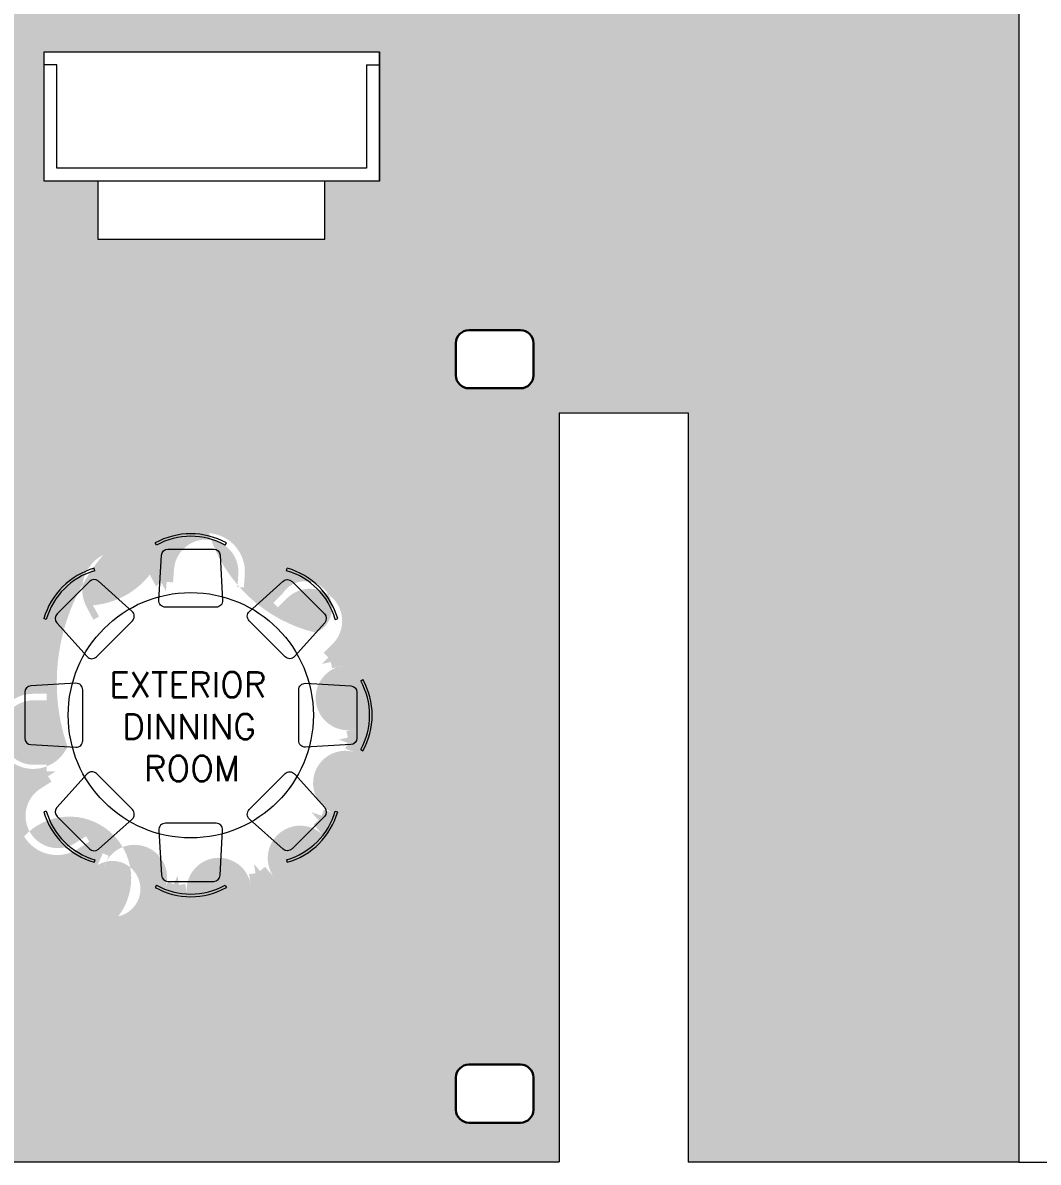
# Model space of a CAD drawing. Header units: metres. Extents: x -44 to 358, y -286 to 66.
# Drawn here: x 48.38 to 56.25, y -91.17 to -82.34 of the extents above; entities that cross this region are included whole.
import ezdxf

# ---------------------------------------------------------------- set-up
doc = ezdxf.new("R2010")
doc.units = ezdxf.units.M
doc.header["$LTSCALE"] = 0.3
for name, color, linetype, lineweight in [('A-WALL', 7, 'Continuous', 30), ('baños', 141, 'Continuous', 0), ('Columnas', 7, 'Continuous', 18), ('MOBILIARIOS', 252, 'Continuous', 0), ('piso', 251, 'Continuous', 18)]:
    doc.layers.add(name, color=color, linetype=linetype, lineweight=lineweight)
doc.layers.add('hatch piso', color=253, linetype='Continuous', lineweight=0, transparency=0.7)
doc.layers.add('pisos', color=253, linetype='Continuous', lineweight=0, transparency=0.1)
doc.layers.add('TEXTOS', color=4, linetype='Continuous')

# ---------------------------------------------------------------- blocks, each defined once
blk = doc.blocks.new('PL BASE 1N NASAS 09')
at = {"layer": 'A-WALL'}
for points in [[(-88.4810712337412, -49.10971880325253), (-88.88107123374107, -49.10971880325253, 0.414213562373095), (-88.9810712337412, -49.2097188032525), (-88.9810712337412, -49.4597188032525, 0.414213562373095), (-88.88107123374107, -49.55971880325252), (-88.4810712337412, -49.55971880325252, 0.414213562373095), (-88.38107123374107, -49.4597188032525), (-88.38107123374107, -49.2097188032525, 0.414213562373095)], [(-88.4810712337412, -54.79758808262478), (-88.88107123374107, -54.79758808262478, 0.414213562373095), (-88.9810712337412, -54.89758808262481), (-88.9810712337412, -55.14758808262481, 0.414213562373095), (-88.88107123374107, -55.24758808262483), (-88.4810712337412, -55.24758808262483, 0.414213562373095), (-88.38107123374107, -55.14758808262481), (-88.38107123374107, -54.89758808262481, 0.414213562373095)]]:
    blk.add_lwpolyline(points, format="xyb", close=True, dxfattribs=at)
at = {"layer": 'piso'}
for p, q in [((-88.18107123374102, -49.7497188032528), (-88.18107123374125, -55.54971880325279)), ((-88.18107123374102, -49.7497188032528), (-87.18107123374102, -49.7497188032528)), ((-87.18107123374102, -49.7497188032528), (-87.18107123374125, -55.55379950964645)), ((-98.05600038232724, -55.54971880325279), (-88.18107123374125, -55.54971880325279)), ((-84.61925049920546, -55.55379950964645), (-87.18107123374125, -55.55379950964645))]:
    blk.add_line(p, q, dxfattribs=at)
at = {"layer": 'pisos'}
blk.add_lwpolyline([(-79.41925049920542, -49.75103855469925), (-80.31925049920551, -49.75103855469925), (-80.31925049920551, -55.25379950964644), (-84.31925049920551, -55.25379950964644), (-84.31925049920551, -35.25379950964644), (-80.31925049920551, -35.25379950964644), (-80.31925049920551, -40.75379950964644), (-79.41925049920542, -40.75379950964644), (-79.41925049920542, -40.45379950964643), (-80.01925049920544, -40.45379950964643), (-80.01925049920544, -34.95379950964643), (-84.61925049920546, -34.95379950964643), (-84.61925049920546, -55.55379950964645), (-80.01925049920544, -55.55379950964645), (-80.01925049920544, -50.05103855469926), (-79.41925049920542, -50.05103855469926), (-79.41925049920542, -49.75103855469925)], dxfattribs=at)
at = {"layer": 'TEXTOS', "insert": (-92.72650502324075, -52.60243669276115), "char_height": 0.195, "width": 3.404876511770499, "attachment_point": 7}
blk.add_mtext('\\pi1.05708;{\\Fromans|c0;EXTERIOR\\P\\pi1.15922;DINNING \\P\\pi1.32637;ROOM}', dxfattribs=at)
blk = doc.blocks.new('A$C74a5ad94')
at = {"layer": 'hatch piso'}
h = blk.add_hatch(dxfattribs=at)
h.set_pattern_fill('AR-BRSTD', color=256, scale=0.002, angle=-90.00000000000001)
h.set_pattern_definition([(270, (1.738522152507926, 199.9565753022005), (0.1354836, -2.178742458197296e-17), []), (0, (1.738522152507926, 199.9565753022005), (0.1354836, 0.2032), [0.1354836, -0.1354836])])
h.paths.add_polyline_path([(46.87643429775204, 21.20141929360636), (44.31461356321648, 21.20141929360636), (44.31461356321626, 15.39457763226542), (43.31461356319829, 15.39457763230899), (43.31461356321654, 21.20007763231192), (33.43966967023368, 21.20007763231192), (33.43966967023363, 20.90007763227855), (38.11461356321644, 20.90007763225232), (38.1146135632228, 0.9000776322654929), (33.43968441463863, 0.900077632259709), (33.43968441462187, 0.6000776322709811), (43.31461356319841, 0.6000776322539423), (43.31461356319863, 6.40550000004356), (44.31461356321648, 6.405499999999989), (44.31461356321626, 0.6014192936063409), (46.87643429775204, 0.6014192936063409)])
h.paths.add_polyline_path([(41.49711483982429, 14.05528881046817), (41.49711483982429, 13.60528881046835), (41.92227321132992, 13.60528881046835), (41.92227321132992, 12.60528881046835), (39.32227321132979, 12.60528881046835), (39.32227321132979, 13.60528881046835), (39.73901226793197, 13.60528881046835), (39.73901226793197, 14.05528881046817)], flags=16)
h.paths.add_polyline_path([(39.42919901734246, 16.54603973742715), (39.42919901734246, 17.54603973742715), (41.1291990173425, 17.54603973742715), (41.1291990173425, 16.54603973742715)], flags=16)
edge = h.paths.add_edge_path(flags=16)
edge.add_arc((42.61461356321644, 15.0945776322657), 0.1000000000000227, 90, 180, ccw=False)
edge.add_line((42.61461356321644, 15.19457763226572), (43.0146135632163, 15.19457763226572))
edge.add_arc((43.01461356321636, 15.09457763226564), 0.1000000000000796, 3.26281224261038e-11, 90.00000000003263, ccw=False)
edge.add_line((43.11461356321644, 15.0945776322657), (43.11461356321641, 14.84457763226573))
edge.add_arc((43.01461356321641, 14.84457763226571), 0.0999999999999801, -90.00000000000819, 8.185452315956354e-12, ccw=False)
edge.add_line((43.01461356321641, 14.74457763226573), (42.61461356321632, 14.74457763226573))
edge.add_arc((42.6146135632163, 14.84457763226573), 0.09999999999999432, 180, 270.00000000001626, ccw=False)
edge.add_line((42.5146135632163, 14.84457763226573), (42.51461356321641, 15.0945776322657))
edge = h.paths.add_edge_path(flags=16)
edge.add_arc((40.30835476608701, 17.94987037421461), 0.25, 0, 360)
edge = h.paths.add_edge_path(flags=16)
edge.add_ellipse((40.77227320685944, 11.86986642399316), major_axis=(0.7999549386161108, 0.008490947165668672), ratio=0.4192585178968346, start_angle=0, end_angle=360)
h.paths.add_polyline_path([(41.92227321132992, 12.25389572658869), (42.72227321137649, 12.25389572658869), (42.72227321137649, 11.45389572654213), (41.92227321132992, 11.45389572654213)], flags=16)
h.paths.add_polyline_path([(39.32227321132979, 12.25389572658869), (39.32227321132979, 11.45389572654213), (38.52227321128322, 11.45389572654213), (38.52227321128322, 12.25389572658869)], flags=16)
h.paths.add_polyline_path([(39.42919901734246, 18.35370101100207), (39.42919901734246, 19.35370101100207), (41.1291990173425, 19.35370101100207), (41.1291990173425, 18.35370101100207)], flags=16)
edge = h.paths.add_edge_path(flags=16)
edge.add_ellipse((40.77227320685944, 9.930211208272368), major_axis=(0.7999549386161108, -0.008490947165668672), ratio=0.4192585178968346, start_angle=0, end_angle=360, ccw=False)
h.paths.add_polyline_path([(41.92227321132992, 10.3461819057234), (42.72227321137649, 10.3461819057234), (42.72227321137649, 9.546181905676832), (41.92227321132992, 9.546181905676832)], flags=16)
h.paths.add_polyline_path([(39.32227321132979, 10.3461819057234), (39.32227321132979, 9.546181905676832), (38.52227321128322, 9.546181905676832), (38.52227321128322, 10.3461819057234)], flags=16)
edge = h.paths.add_edge_path(flags=16)
edge.add_line((42.51461356321653, 20.54244691163831), (42.51461356321644, 20.79244691163825))
edge.add_arc((42.61461356321644, 20.79244691163827), 0.0999999999999801, 89.99999999999193, 180.0000000000081, ccw=False)
edge.add_line((42.61461356321644, 20.89244691163825), (43.01461356321653, 20.89244691163825))
edge.add_arc((43.0146135632165, 20.79244691163831), 0.09999999999993747, -3.26281224261038e-11, 89.99999999998369, ccw=False)
edge.add_line((43.11461356321644, 20.79244691163825), (43.11461356321652, 20.54244691163831))
edge.add_arc((43.01461356321653, 20.54244691163829), 0.0999999999999801, -90.00000000000819, 8.185452315956354e-12, ccw=False)
edge.add_line((43.01461356321653, 20.44244691163831), (42.61461356321644, 20.44244691163831))
edge.add_arc((42.61461356321647, 20.54244691163825), 0.09999999999993747, 179.9999999999674, 269.99999999998374, ccw=False)
h.paths.add_polyline_path([(41.92227321132992, 9.194788821797175), (41.92227321132992, 8.194788821797175), (41.49711483982429, 8.194788821797175), (41.49711483982429, 7.744788821797357), (39.73901226793197, 7.744788821797357), (39.73901226793197, 8.194788821797175), (39.32227321132979, 8.194788821797175), (39.32227321132979, 9.194788821797175)], flags=16)
edge = h.paths.add_edge_path(flags=16)
edge.add_line((42.61461356321632, 7.04550000000026), (43.01461356321641, 7.04550000000026))
edge.add_arc((43.01461356321644, 6.945500000000266), 0.09999999999999432, 0, 90.00000000001631, ccw=False)
edge.add_line((43.11461356321644, 6.945500000000266), (43.11461356321632, 6.695500000000294))
edge.add_arc((43.0146135632163, 6.695500000000294), 0.1000000000000227, -90, 0, ccw=False)
edge.add_line((43.0146135632163, 6.595500000000271), (42.61461356321644, 6.595500000000271))
edge.add_arc((42.61461356321638, 6.695500000000351), 0.1000000000000796, 180.0000000000326, 270.00000000003257, ccw=False)
edge.add_line((42.5146135632163, 6.695500000000294), (42.51461356321641, 6.945500000000266))
edge.add_arc((42.61461356321638, 6.945500000000294), 0.0999999999999659, 90.00000000003263, 180.0000000000163, ccw=False)
edge = h.paths.add_edge_path(flags=0)
edge.add_line((39.71779914608106, 4.741725950439644), (39.67402031170531, 4.769422946230264))
edge.add_line((39.67402031170531, 4.769422946230264), (39.6472881004841, 4.727169083883297))
edge.add_line((39.6472881004841, 4.727169083883297), (39.56278037579065, 4.780633506326012))
edge.add_arc((39.42911931968405, 4.569364194592239), 0.2499999999999819, 57.68021319181359, 237.6802131918136)
edge.add_line((39.29545826357747, 4.358094882858467), (39.37996598827118, 4.304630460415552))
edge.add_line((39.37996598827118, 4.304630460415552), (39.35323377704987, 4.262376598068755))
edge.add_line((39.35323377704987, 4.262376598068755), (39.4072796835413, 4.228184064943207))
edge.add_arc((40.49035827487273, 3.923937840645635), 1.124999999999911, 133.3709649465783, 164.3094841489595, ccw=False)
edge = h.paths.add_edge_path(flags=16)
edge.add_arc((39.23833224085567, 3.933023049725875), 0.2909391300207996, 89.2588743430332, 335.97933893623923, ccw=False)
edge.add_line((39.24209545767366, 4.223937840646585), (39.34209545767391, 4.223937840646556))
edge.add_line((39.34209545767391, 4.223937840646556), (39.34209545767391, 4.173937840646573))
edge.add_line((39.34209545767391, 4.173937840646573), (39.2420954576732, 4.173937840646573))
edge.add_arc((39.24209545767314, 3.923937840646573), 0.25, 89.99999999998371, 269.9999999999902)
edge.add_line((39.24209545767309, 3.673937840646573), (39.34209545767322, 3.673937840646573))
edge.add_line((39.34209545767322, 3.673937840646573), (39.342095457673, 3.623937840646477))
edge.add_line((39.342095457673, 3.623937840646477), (39.41399141327594, 3.623937840646391))
edge.add_line((39.41399141327594, 3.623937840646391), (39.35323377704987, 3.585499083224164))
edge.add_line((39.35323377704987, 3.585499083224164), (39.37996598827118, 3.543245220877367))
edge.add_line((39.37996598827118, 3.543245220877367), (39.2954582635773, 3.489780798434367))
edge.add_arc((39.42911931968405, 3.27851148670068), 0.2499999999999934, 122.3197868082271, 302.3197868081512)
edge.add_line((39.56278037579051, 3.067242174966822), (39.6472881004841, 3.120706597409622))
edge.add_line((39.6472881004841, 3.120706597409622), (39.67402031170531, 3.078452735062655))
edge.add_line((39.67402031170531, 3.078452735062655), (39.58951258701182, 3.024988312619996))
edge.add_arc((39.42394027093667, 3.275159870055219), 0.3000000000000866, 211.2742799023337, 303.49798923904575, ccw=False)
edge.add_arc((39.51884985669349, 2.793679985111396), 0.4790926908531943, -37.75931426553501, 137.1634994422355, ccw=False)
edge.add_arc((39.8522756362193, 2.712717358683363), 0.2171929796369701, 282.0494044415422, 481.7281917725827)
edge.add_line((39.73805597239522, 2.897451380453845), (39.7781188460645, 2.989075428352436))
edge.add_line((39.7781188460645, 2.989075428352436), (39.82393087001407, 2.969043991518021))
edge.add_line((39.82393087001407, 2.969043991518021), (39.7838679963447, 2.877419943619117))
edge.add_arc((40.02409124971371, 2.802792917320701), 0.2515480163176458, -29.977208623414526, 162.7422291662654, ccw=False)
edge.add_line((40.24198823583862, 2.677105575272975), (40.28205110950813, 2.768729623171936))
edge.add_line((40.28205110950813, 2.768729623171936), (40.32786313345758, 2.748698186337265))
edge.add_line((40.32786313345758, 2.748698186337265), (40.35666671932364, 2.814572171135438))
edge.add_line((40.35666671932364, 2.814572171135438), (40.36754460979051, 2.743503894590532))
edge.add_line((40.36754460979051, 2.743503894590532), (40.41696900087692, 2.751068917112235))
edge.add_line((40.41696900087692, 2.751068917112235), (40.43209904591973, 2.652220134939711))
edge.add_arc((40.67715104114367, 2.703568871903386), 0.2503740664505842, 5.569938851973177, 191.8346553073248, ccw=False)
edge.add_line((40.92634295678255, 2.72787036015481), (40.9112129117396, 2.826719142327448))
edge.add_line((40.9112129117396, 2.826719142327448), (40.960637302826, 2.834284164848953))
edge.add_line((40.960637302826, 2.834284164848953), (40.94975941235936, 2.905352441392921))
edge.add_line((40.94975941235936, 2.905352441392921), (40.99694831368134, 2.85111005921857))
edge.add_line((40.99694831368134, 2.85111005921857), (41.03467114643337, 2.883927552864208))
edge.add_line((41.03467114643337, 2.883927552864208), (41.10030613372456, 2.808481887360102))
edge.add_arc((41.30780321194464, 2.950863949569737), 0.2516499336557487, 47.586710559375774, 214.4574572161482, ccw=False)
edge.add_line((41.47753446124358, 3.136656823815144), (41.41189947395247, 3.212102489318823))
edge.add_line((41.41189947395247, 3.212102489318823), (41.4496223067045, 3.244919982964291))
edge.add_line((41.4496223067045, 3.244919982964291), (41.39534633503246, 3.307308763288376))
edge.add_line((41.39534633503246, 3.307308763288376), (41.47326759612639, 3.279622700353627))
edge.add_line((41.47326759612639, 3.279622700353627), (41.49000773299423, 3.326737112348866))
edge.add_line((41.49000773299423, 3.326737112348866), (41.58423655698417, 3.293256838613047))
edge.add_arc((41.65758969151545, 3.532505467873875), 0.2502410616760513, 67.92434522055379, 252.9545688689378, ccw=False)
edge.add_line((41.75163792566372, 3.764400958563868), (41.6574091016733, 3.797881232299829))
edge.add_line((41.6574091016733, 3.797881232299829), (41.67414923854136, 3.844995644295011))
edge.add_line((41.67414923854136, 3.844995644295011), (41.60640252508102, 3.869066607035649))
edge.add_line((41.60640252508102, 3.869066607035649), (41.67652313238665, 3.884945173187077))
edge.add_line((41.67652313238665, 3.884945173187077), (41.66548039290393, 3.933710508259338))
edge.add_line((41.66548039290393, 3.933710508259338), (41.76301106304908, 3.955795987224917))
edge.add_arc((41.67868295476495, 4.193029806124912), 0.2517759215585634, 95.9500134262143, 289.56847427955125, ccw=False)
edge.add_line((41.65258366822223, 4.443449337948266), (41.55505299807743, 4.421363858982801))
edge.add_line((41.55505299807743, 4.421363858982801), (41.54401025859494, 4.470129194055232))
edge.add_line((41.54401025859494, 4.470129194055232), (41.4738896512884, 4.454250627903576))
edge.add_line((41.4738896512884, 4.454250627903576), (41.52465759737851, 4.505158820581386))
edge.add_line((41.52465759737851, 4.505158820581386), (41.48925352474913, 4.540465358803914))
edge.add_line((41.48925352474913, 4.540465358803914), (41.55986660119461, 4.611273504063149))
edge.add_arc((41.38284623804799, 4.787806195175719), 0.2500000000000276, 315.0790306611175, 495.0790306611176)
edge.add_line((41.20582587490134, 4.964338886288289), (41.13521279845628, 4.893530741029423))
edge.add_line((41.13521279845628, 4.893530741029423), (41.0998087258269, 4.92883727925215))
edge.add_line((41.0998087258269, 4.92883727925215), (41.1704218022719, 4.999645424510675))
edge.add_arc((41.34607913272021, 4.888055096422249), 0.2081054998386675, -66.66126001738809, 147.5733142981679, ccw=False)
edge.add_arc((41.69418004694739, 5.813118938347216), 1.147321265390582, 197.4890942626398, 256.61195041888857, ccw=False)
edge.add_arc((40.57867028117488, 5.169072793309539), 0.3000000000000184, -4.056946773256527, 85.94305322670817, ccw=False)
edge.add_line((40.87791854896938, 5.147848415297631), (40.87084375629883, 5.04809899269938))
edge.add_line((40.87084375629883, 5.04809899269938), (40.82096904499969, 5.051636389034485))
edge.add_line((40.82096904499969, 5.051636389034485), (40.82804383767038, 5.151385811632906))
edge.add_arc((40.57867028117499, 5.169072793309823), 0.2499999999999791, 355.9430532266679, 535.9430532266679)
edge.add_line((40.32929672467964, 5.18675977498674), (40.32222193200874, 5.087010352387807))
edge.add_line((40.32222193200874, 5.087010352387807), (40.27234722070961, 5.090547748723139))
edge.add_line((40.27234722070961, 5.090547748723139), (40.26726073091214, 5.018831948138683))
edge.add_line((40.26726073091214, 5.018831948138683), (40.23321676912434, 5.082156801851255))
edge.add_line((40.23321676912434, 5.082156801851255), (40.18917753688771, 5.058480948666585))
edge.add_line((40.18917753688771, 5.058480948666585), (40.14182583051837, 5.146559413140039))
edge.add_arc((39.65208200173601, 5.529563233170336), 0.6217241703426248, 274.5528404303045, 321.9728396393702, ccw=False)
edge.add_line((39.701433508153, 4.909800881294558), (39.74878521452212, 4.821722416821359))
edge.add_line((39.74878521452212, 4.821722416821359), (39.70474598228549, 4.798046563637001))
edge.add_line((39.70474598228549, 4.798046563637001), (39.65739427591635, 4.886125028110172))
edge.add_arc((39.91865285804585, 5.03358333836664), 0.3000000000000281, 117.21733312906969, 209.4410424654766, ccw=False)
edge.add_arc((40.95760202941418, 4.312022033265293), 1.536286398669192, 139.9591478279679, 198.8921358504717)
edge = h.paths.add_edge_path(flags=0)
edge.add_arc((40.49035827485733, 3.92393784064646), 0.6999999999999886, 0, 360)
edge = h.paths.add_edge_path(flags=16)
edge.add_line((42.61461356321644, 1.357630720628009), (43.0146135632163, 1.357630720628009))
edge.add_arc((43.01461356321636, 1.25763072062793), 0.1000000000000796, 3.26281224261038e-11, 90.00000000003263, ccw=False)
edge.add_line((43.11461356321644, 1.257630720627986), (43.11461356321632, 1.007630720627986))
edge.add_arc((43.0146135632163, 1.007630720627986), 0.1000000000000227, -90, 0, ccw=False)
edge.add_line((43.0146135632163, 0.9076307206279637), (42.61461356321644, 0.9076307206279637))
edge.add_arc((42.61461356321638, 1.007630720628043), 0.1000000000000796, 180.0000000000326, 270.00000000003257, ccw=False)
edge.add_line((42.5146135632163, 1.007630720627986), (42.51461356321641, 1.257630720627986))
edge.add_arc((42.61461356321644, 1.257630720627986), 0.1000000000000227, 90, 180, ccw=False)
at = {"layer": 'MOBILIARIOS', "lineweight": -2}
for p, q in [((39.32227321132979, 9.194788821797175), (41.9222732113297, 9.194788821797175)), ((39.32227321132979, 8.194788821797175), (39.32227321132979, 9.194788821797175)), ((41.92227321132992, 9.194788821797175), (41.92227321132992, 8.194788821797175)), ((41.92227321132992, 8.194788821797175), (41.92227321132992, 9.194788821797175)), ((39.42227320536932, 9.094788820307059), (39.32227321132979, 9.094788820307059)), ((39.42227320536932, 8.294788821424646), (39.42227320536932, 9.094788820307059)), ((41.82227321729039, 9.094788820307059), (41.82227321729039, 8.294788821424646)), ((41.82227321729039, 9.094788820307059), (41.92227321132992, 9.094788820307059)), ((41.82227321729039, 8.294788821424646), (39.42227320536932, 8.294788821424646)), ((41.9222732113297, 8.194788821797175), (39.32227321132979, 8.194788821797175))]:
    blk.add_line(p, q, dxfattribs=at)
at = {"layer": 'MOBILIARIOS'}
for p, q in [((40.19313888163026, 5.374637063945016), (40.18342602300675, 5.392120209467436)), ((40.72599822756058, 5.374637063945016), (40.7357110861841, 5.392120209467436)), ((39.71696796429922, 5.177400611978925), (39.71147354174127, 5.196631090931675)), ((41.20216914489157, 5.177400611978925), (41.20766356744957, 5.196631090931675)), ((39.34017950737325, 4.80061215505296), (39.3209490284205, 4.806106577610905)), ((41.57895760181754, 4.80061215505296), (41.59818808077034, 4.806106577610905)), ((41.77619405378368, 4.324441237721913), (41.7936771993061, 4.334154096345429)), ((41.77619405378368, 3.791581891791594), (41.7936771993061, 3.781869033168078)), ((39.34017950737331, 3.315410974460605), (39.3209490284205, 3.309916551902603)), ((41.57895760181754, 3.315410974460605), (41.59818808077029, 3.309916551902603)), ((39.71696796429927, 2.93862251753464), (39.71147354174127, 2.91939203858189)), ((41.20216914489157, 2.93862251753464), (41.20766356744957, 2.91939203858189)), ((40.19313888163026, 2.741386065568491), (40.18342602300675, 2.723902920046072)), ((40.72599822756058, 2.741386065568491), (40.7357110861841, 2.723902920046072))]:
    blk.add_line(p, q, dxfattribs=at)
blk.add_lwpolyline([(39.73901226793197, 7.744788821797357), (41.49711483982429, 7.744788821797357), (41.49711483982429, 8.194788821797175), (39.73901226793197, 8.194788821797175)], close=True, dxfattribs=at)
for points in [[(40.28186787786592, 5.345063652607934), (40.63726923132492, 5.345063652607934, -0.3980502806704841), (40.6871922489853, 5.297837153589086), (40.70663669342969, 4.947837153589063, -0.4305637126590388), (40.65671367576931, 4.895063652607945), (40.26242343342153, 4.895063652607945, -0.4305637126590388), (40.21250041576116, 4.947837153589063), (40.23194486020554, 5.297837153589086, -0.3980502806704841)], [(39.67513864907238, 5.09374817735349), (39.42383194199863, 4.842441470279795, 0.3980502806704841), (39.42192521538163, 4.773746388246906), (39.65566329027388, 4.512509716308585, 0.4305637126590388), (39.72828069500957, 4.51049412022283), (40.00708599912934, 4.789299424342602, 0.4305637126590388), (40.00507040304359, 4.86191682907824), (39.74383373110527, 5.095654903970541, 0.3980502806704841)], [(41.24399846011846, 5.09374817735349), (41.49530516719216, 4.842441470279795, -0.3980502806704841), (41.49721189380921, 4.773746388246906), (41.26347381891691, 4.512509716308585, -0.4305637126590388), (41.19085641418127, 4.51049412022283), (40.91205111006144, 4.789299424342602, -0.4305637126590388), (40.91406670614725, 4.86191682907824), (41.17530337808557, 5.095654903970541, -0.3980502806704841)], [(39.17251646674424, 4.235712241486254), (39.17251646674424, 3.880310888027253, 0.3980502806704841), (39.21974296576309, 3.830387870366877), (39.56974296576311, 3.810943425922488, 0.4305637126590388), (39.62251646674423, 3.860866443582864), (39.62251646674423, 4.255156685930643, 0.4305637126590388), (39.56974296576311, 4.305079703591019), (39.21974296576309, 4.28563525914663, 0.3980502806704841)], [(41.7466206424466, 4.235712241486254), (41.7466206424466, 3.880310888027253, -0.3980502806704841), (41.69939414342775, 3.830387870366877), (41.34939414342773, 3.810943425922488, -0.4305637126590388), (41.29662064244661, 3.860866443582864), (41.29662064244661, 4.255156685930643, -0.4305637126590388), (41.34939414342773, 4.305079703591019), (41.69939414342775, 4.28563525914663, -0.3980502806704841)], [(39.42383194199869, 3.27358165923377), (39.67513864907238, 3.022274952160018, 0.3980502806704841), (39.74383373110527, 3.020368225542967), (40.00507040304365, 3.254106300435268, 0.4305637126590388), (40.0070859991294, 3.326723705170906), (39.72828069500957, 3.605529009290734, 0.4305637126590388), (39.65566329027394, 3.603513413204979), (39.42192521538163, 3.342276741266602, 0.3980502806704841)], [(41.49530516719216, 3.27358165923377), (41.24399846011841, 3.022274952160018, -0.3980502806704841), (41.17530337808557, 3.020368225542967), (40.9140667061472, 3.254106300435268, -0.4305637126590388), (40.91205111006144, 3.326723705170906), (41.19085641418127, 3.605529009290734, -0.4305637126590388), (41.26347381891691, 3.603513413204979), (41.49721189380921, 3.342276741266602, -0.3980502806704841)], [(40.28186787786592, 2.770959476905574), (40.63726923132492, 2.770959476905574, 0.3980502806704841), (40.6871922489853, 2.818185975924422), (40.70663669342969, 3.168185975924445, 0.4305637126590388), (40.65671367576931, 3.220959476905563), (40.26242343342153, 3.220959476905563, 0.4305637126590388), (40.21250041576116, 3.168185975924445), (40.23194486020554, 2.818185975924422, 0.3980502806704841)]]:
    blk.add_lwpolyline(points, format="xyb", close=True, dxfattribs=at)
blk.add_circle((40.45956855459542, 4.058011564756754), 0.95, dxfattribs=at)
for centre, radius, start, end in [((40.45956855459542, 4.895063652607945), 0.5686122742864268, 60.94539590091559, 119.0546040990844), ((40.45956855459542, 4.895063652607945), 0.5486122742864268, 60.94539590091559, 119.0546040990844), ((39.86768334706949, 4.649896772282688), 0.5686122742864268, 105.9453959009162, 164.0546040990857), ((39.86768334706949, 4.649896772282688), 0.5486122742864268, 105.9453959009143, 164.0546040990857), ((41.05145376212135, 4.649896772282688), 0.5486122742864268, 15.94539590091436, 74.05460409908565), ((41.05145376212135, 4.649896772282688), 0.5686122742864268, 15.94539590091436, 74.05460409908386), ((41.29662064244661, 4.058011564756754), 0.5486122742864268, 330.9453959009156, 29.05460409908443), ((41.29662064244661, 4.058011564756754), 0.5686122742864268, 330.9453959009156, 29.05460409908443), ((39.86768334706949, 3.46612635723082), 0.5686122742864268, 195.9453959009143, 254.0546040990839), ((39.86768334706949, 3.46612635723082), 0.5486122742864268, 195.9453959009143, 254.0546040990856), ((41.05145376212135, 3.46612635723082), 0.5486122742864268, 285.9453959009144, 344.0546040990856), ((41.05145376212135, 3.46612635723082), 0.5686122742864268, 285.9453959009161, 344.0546040990856), ((40.45956855459542, 3.220959476905563), 0.5486122742864268, 240.9453959009156, 299.0546040990844), ((40.45956855459542, 3.220959476905563), 0.5686122742864268, 240.9453959009156, 299.0546040990844)]:
    blk.add_arc(centre, radius, start, end, dxfattribs=at)
at = {"layer": 'baños'}
blk.add_blockref('PL BASE 1N NASAS 09', (131.4956847969575, 56.14979643551814), dxfattribs=at)

msp = doc.modelspace()

# ---------------------------------------------------------------- block references
at = {"layer": 'Columnas', "ltscale": 0.2}
msp.add_blockref('A$C74a5ad94', (9.227254350587735, -91.76556794796709), dxfattribs=at)

doc.saveas('drawing.dxf')
